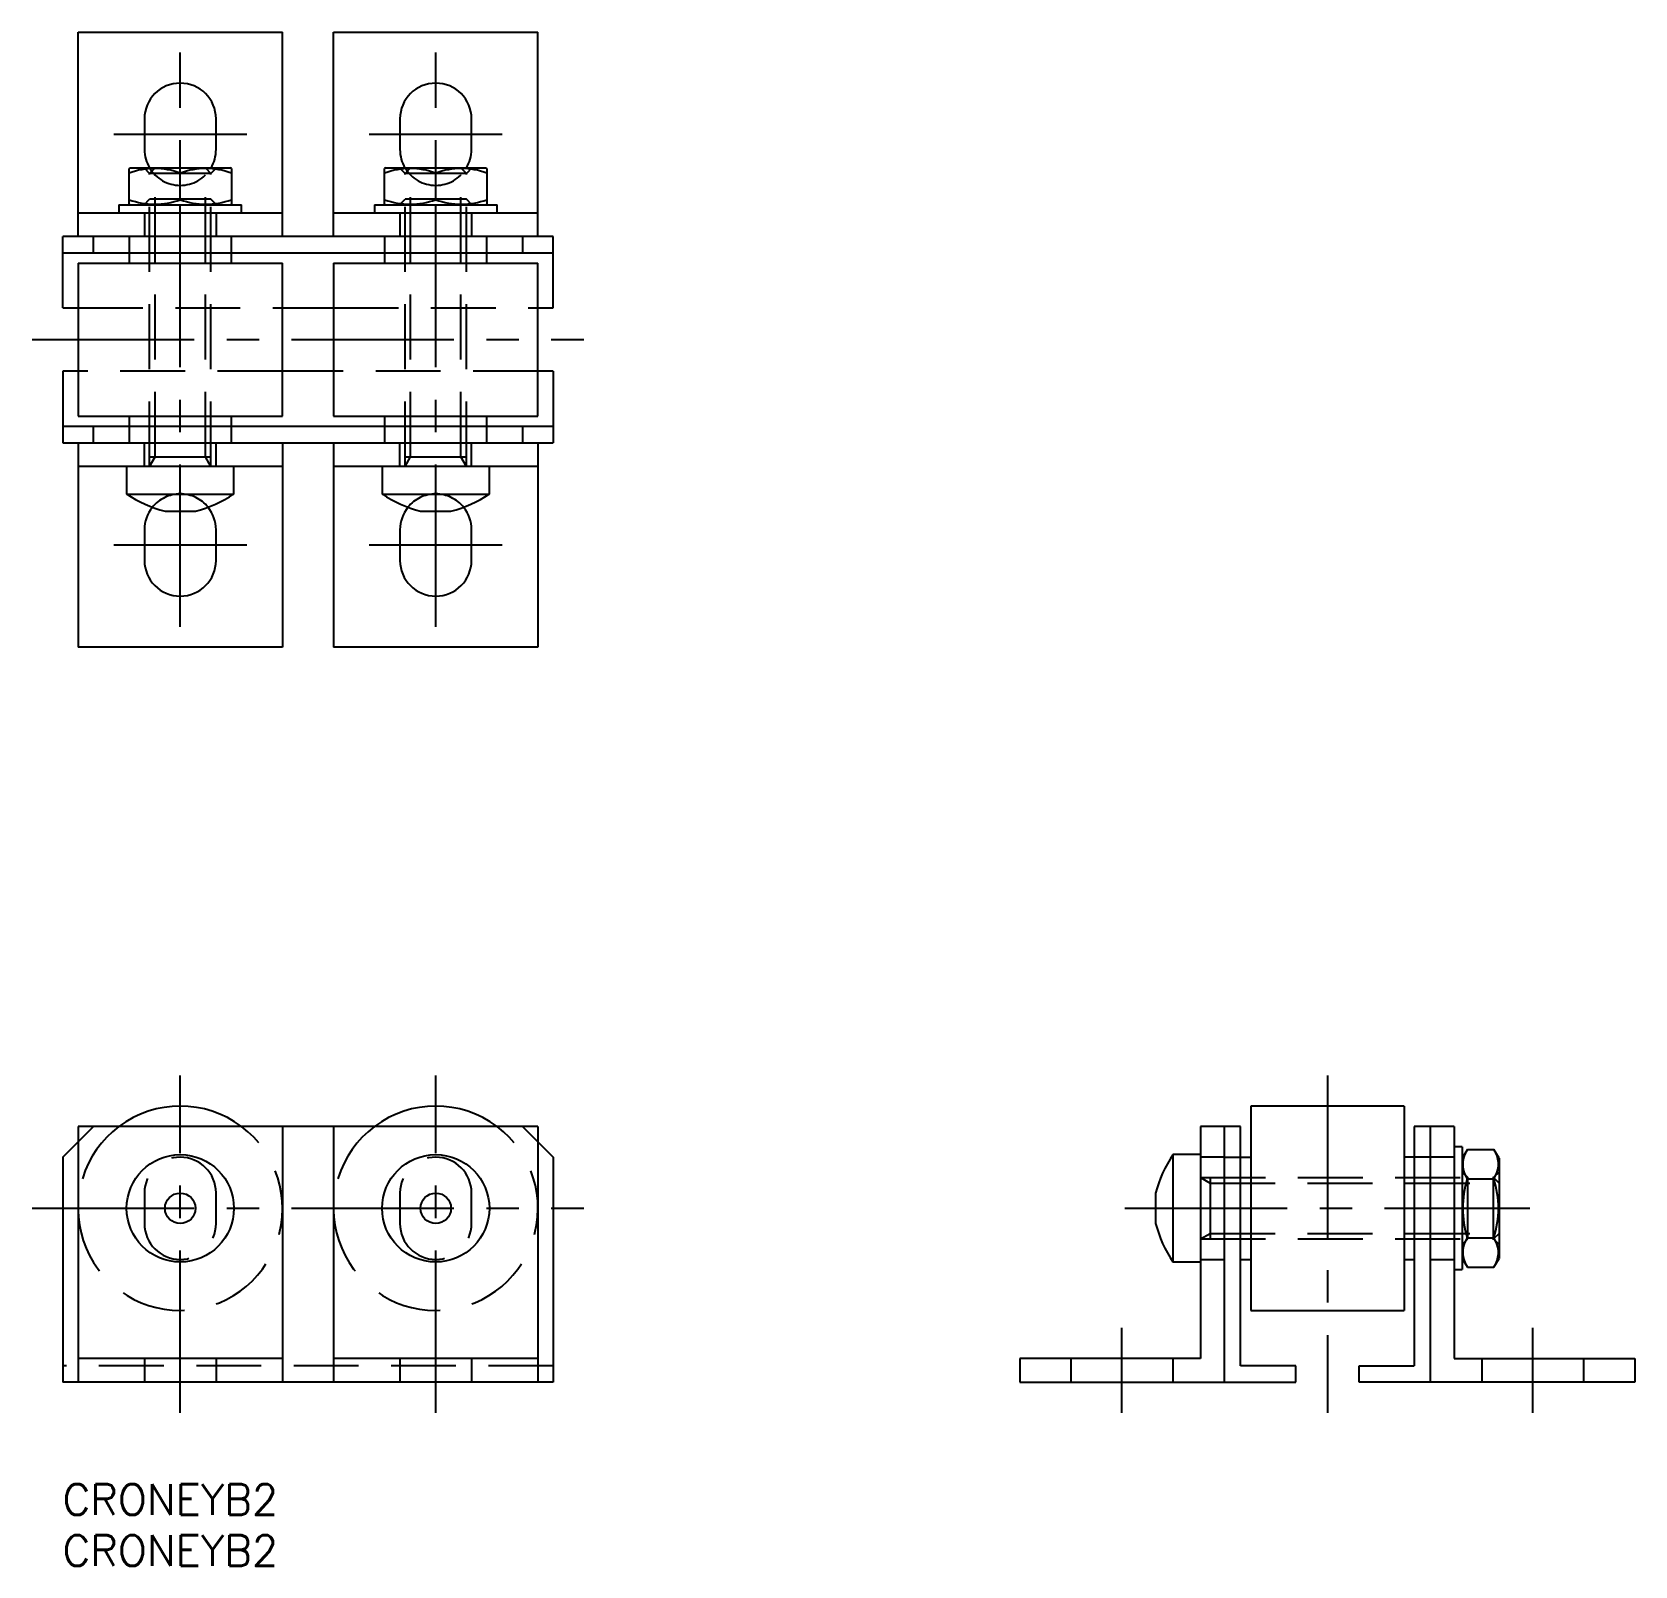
# Model space of a CAD drawing. Extents: x -3 to 154, y -8 to 142.
import ezdxf

# ---------------------------------------------------------------- set-up
doc = ezdxf.new("R2010")
doc.units = 0
doc.header["$LTSCALE"] = 0.5
doc.linetypes.add('CENTER', pattern=[50.8, 31.75, -6.35, 6.35, -6.35])
doc.linetypes.add('DASHED', pattern=[19.05, 12.7, -6.35])
for name, color, linetype in [('MSM_CENTER', 1, 'CENTER'), ('MSM_CONTINUOUS', 7, 'CONTINUOUS'), ('MSM_DASHED', 4, 'DASHED'), ('MSM_PART_NUMBER', 7, 'CONTINUOUS')]:
    doc.layers.add(name, color=color, linetype=linetype)
doc.styles.get("Standard").update_dxf_attribs({"font": 'txt.shx', "height": 3, "bigfont": 'bigfont.shx'})

# ---------------------------------------------------------------- blocks, each defined once
blk = doc.blocks.new('*U44')
at = {"layer": 'MSM_PART_NUMBER'}
blk.add_text('CRONEYB2', height=3, dxfattribs=at).set_placement((0, -3))
blk = doc.blocks.new('*U45')
at = {"layer": 'MSM_PART_NUMBER'}
blk.add_text('CRONEYB2', height=3, dxfattribs=at).set_placement((0, -8))

msp = doc.modelspace()

# ---------------------------------------------------------------- linework, layer by layer
at = {"layer": 'MSM_CENTER'}
for p, q in [((11.5, 83.91), (11.5, 140.11)), ((36.5, 83.91), (36.5, 140.11)), ((5, 132.11), (18, 132.11)), ((30, 132.11), (43, 132.11)), ((-3, 112.01), (51, 112.01)), ((18, 91.91), (5, 91.91)), ((43, 91.91), (30, 91.91)), ((11.5, 7), (11.5, 40)), ((36.5, 7), (36.5, 40)), ((123.74, 40), (123.74, 7)), ((-3, 27), (51, 27)), ((103.94, 27), (143.54, 27)), ((103.64, 7), (103.64, 15.3)), ((143.84, 7), (143.84, 15.3))]:
    msp.add_line(p, q, dxfattribs=at)
at = {"layer": 'MSM_CONTINUOUS'}
for p, q in [((1.5, 122.11), (1.5, 142.11)), ((1.5, 142.11), (21.5, 142.11)), ((21.5, 122.11), (21.5, 142.11)), ((26.5, 122.11), (26.5, 142.11)), ((26.5, 142.11), (46.5, 142.11)), ((46.5, 122.11), (46.5, 142.11)), ((8, 133.61), (8, 130.61)), ((15, 130.61), (15, 133.61)), ((33, 133.61), (33, 130.61)), ((40, 130.61), (40, 133.61)), ((6.6, 128.81), (6.5, 128.75)), ((6.5, 125.27), (6.5, 128.75)), ((6.6, 128.81), (16.4, 128.81)), ((16.5, 128.75), (16.4, 128.81)), ((16.5, 128.75), (16.5, 125.27)), ((31.6, 128.81), (31.5, 128.75)), ((31.5, 125.27), (31.5, 128.75)), ((31.6, 128.81), (41.4, 128.81)), ((41.5, 128.75), (41.4, 128.81)), ((41.5, 128.75), (41.5, 125.27)), ((11.5, 125.72), (11.5, 128.31)), ((36.5, 125.72), (36.5, 128.31)), ((1.5, 124.41), (21.5, 124.41)), ((5.5, 125.21), (5.5, 124.41)), ((5.5, 125.21), (17.5, 125.21)), ((6.5, 125.27), (6.6, 125.21)), ((16.4, 125.21), (16.5, 125.27)), ((17.5, 124.41), (17.5, 125.21)), ((26.5, 124.41), (46.5, 124.41)), ((30.5, 125.21), (30.5, 124.41)), ((30.5, 125.21), (42.5, 125.21)), ((31.5, 125.27), (31.6, 125.21)), ((41.4, 125.21), (41.5, 125.27)), ((42.5, 124.41), (42.5, 125.21)), ((0, 115.11), (0, 122.11)), ((48, 122.11), (0, 122.11)), ((3, 120.51), (3, 122.11)), ((45, 122.11), (45, 120.51)), ((48, 115.11), (48, 122.11)), ((0, 120.51), (48, 120.51)), ((1.5, 119.51), (1.5, 104.51)), ((1.5, 119.51), (21.5, 119.51)), ((6.5, 120.51), (6.5, 119.51)), ((16.5, 119.51), (16.5, 120.51)), ((21.5, 104.51), (21.5, 119.51)), ((26.5, 119.51), (26.5, 104.51)), ((26.5, 119.51), (46.5, 119.51)), ((31.5, 120.51), (31.5, 119.51)), ((41.5, 119.51), (41.5, 120.51)), ((46.5, 104.51), (46.5, 119.51)), ((0, 115.11), (1.5, 115.11)), ((21.5, 115.11), (26.5, 115.11)), ((46.5, 115.11), (48, 115.11)), ((0, 108.91), (0, 101.91)), ((1.5, 108.91), (0, 108.91)), ((26.5, 108.91), (21.5, 108.91)), ((48, 108.91), (46.5, 108.91)), ((48, 108.91), (48, 101.91)), ((1.5, 104.51), (21.5, 104.51)), ((6.5, 104.51), (6.5, 103.51)), ((16.5, 103.51), (16.5, 104.51)), ((26.5, 104.51), (46.5, 104.51)), ((31.5, 104.51), (31.5, 103.51)), ((41.5, 103.51), (41.5, 104.51)), ((48, 103.51), (0, 103.51)), ((3, 101.91), (3, 103.51)), ((45, 103.51), (45, 101.91)), ((0, 101.91), (48, 101.91)), ((1.5, 101.91), (1.5, 81.91)), ((21.5, 101.91), (21.5, 81.91)), ((26.5, 101.91), (26.5, 81.91)), ((46.5, 101.91), (46.5, 81.91)), ((21.5, 99.61), (1.5, 99.61)), ((6.25, 99.61), (6.25, 96.9)), ((16.75, 96.9), (16.75, 99.61)), ((46.5, 99.61), (26.5, 99.61)), ((31.25, 99.61), (31.25, 96.9)), ((41.75, 96.9), (41.75, 99.61)), ((6.25, 96.9), (16.75, 96.9)), ((31.25, 96.9), (41.75, 96.9)), ((10.01, 95.21), (12.99, 95.21)), ((35.01, 95.21), (37.99, 95.21)), ((8, 93.41), (8, 90.41)), ((15, 90.41), (15, 93.41)), ((33, 93.41), (33, 90.41)), ((40, 90.41), (40, 93.41)), ((21.5, 81.91), (1.5, 81.91)), ((46.5, 81.91), (26.5, 81.91)), ((116.24, 37), (116.24, 17)), ((131.24, 37), (116.24, 37)), ((131.24, 37), (131.24, 17)), ((1.5, 35), (1.5, 10)), ((46.5, 35), (1.5, 35)), ((21.5, 35), (21.5, 10)), ((26.5, 35), (26.5, 10)), ((46.5, 35), (46.5, 10)), ((115.24, 35), (111.34, 35)), ((111.34, 35), (111.34, 12.3)), ((113.64, 35), (113.64, 10)), ((115.24, 11.6), (115.24, 35)), ((132.24, 35), (132.24, 11.6)), ((136.14, 35), (132.24, 35)), ((133.84, 10), (133.84, 35)), ((136.14, 35), (136.14, 12.3)), ((0, 32), (1.5, 33.5)), ((46.5, 33.5), (48, 32)), ((136.94, 33), (136.14, 33)), ((136.94, 33), (136.94, 21)), ((0, 32), (0, 10)), ((48, 32), (48, 10)), ((108.63, 32.25), (108.63, 21.75)), ((111.34, 32.25), (108.63, 32.25)), ((113.64, 32), (116.24, 32)), ((133.84, 32), (131.24, 32)), ((137.44, 32.77), (136.94, 31.9)), ((137.44, 32.77), (140.03, 32.77)), ((140.54, 31.9), (140.03, 32.77)), ((140.54, 31.9), (140.54, 22.1)), ((137.44, 29.89), (140.03, 29.89)), ((106.94, 28.49), (106.94, 25.51)), ((137.44, 24.11), (140.03, 24.11)), ((115.24, 22), (116.24, 22)), ((131.24, 22), (132.24, 22)), ((136.94, 22.1), (137.44, 21.23)), ((140.03, 21.23), (140.54, 22.1)), ((108.63, 21.75), (111.34, 21.75)), ((136.14, 21), (136.94, 21)), ((137.44, 21.23), (140.03, 21.23)), ((116.24, 17), (131.24, 17)), ((21.5, 12.3), (1.5, 12.3)), ((46.5, 12.3), (26.5, 12.3)), ((111.34, 12.3), (93.64, 12.3)), ((93.64, 12.3), (93.64, 10)), ((120.64, 11.6), (115.24, 11.6)), ((120.64, 10), (120.64, 11.6)), ((126.84, 11.6), (132.24, 11.6)), ((126.84, 10), (126.84, 11.6)), ((136.14, 12.3), (153.84, 12.3)), ((153.84, 12.3), (153.84, 10)), ((48, 10), (0, 10)), ((93.64, 10), (120.64, 10)), ((153.84, 10), (126.84, 10))]:
    msp.add_line(p, q, dxfattribs=at)
for centre, radius in [((11.5, 27), 5.25), ((36.5, 27), 5.25), ((11.5, 27), 1.49), ((36.5, 27), 1.49)]:
    msp.add_circle(centre, radius, dxfattribs=at)
for centre, radius, start, end in [((11.5, 133.61), 3.5, 0, 180), ((36.5, 133.61), 3.5, 0, 180), ((11.5, 130.61), 3.5, 180, 210.9497), ((11.5, 130.61), 3.5, 329.0503, 0), ((36.5, 130.61), 3.5, 180, 210.9497), ((36.5, 130.61), 3.5, 329.0503, 0), ((9, 121.38), 7.37, 70.1592, 109.8408), ((14, 121.38), 7.37, 70.1592, 109.8408), ((34, 121.38), 7.37, 70.1592, 109.8408), ((39, 121.38), 7.37, 70.1592, 109.8408), ((9, 132.64), 7.37, 250.1592, 289.8408), ((14, 132.64), 7.37, 250.1592, 289.8408), ((34, 132.64), 7.37, 250.1592, 289.8408), ((39, 132.64), 7.37, 250.1592, 289.8408), ((13.04, 106.95), 12.12, 235.9445, 255.5214), ((9.96, 106.95), 12.12, 284.4786, 304.0555), ((38.04, 106.95), 12.12, 235.9445, 255.5214), ((34.96, 106.95), 12.12, 284.4786, 304.0555), ((11.5, 93.41), 3.5, 141.2477, 180), ((11.5, 93.41), 3.5, 0, 38.7523), ((36.5, 93.41), 3.5, 141.2477, 180), ((36.5, 93.41), 3.5, 0, 38.7523), ((11.5, 90.41), 3.5, 180, 0), ((36.5, 90.41), 3.5, 180, 0), ((11.5, 27), 10, 53.1301, 126.8699), ((36.5, 27), 10, 53.1301, 126.8699), ((118.67, 25.46), 12.12, 145.9445, 165.5214), ((139.55, 31.33), 2.56, 154.3574, 214.3573), ((137.92, 31.33), 2.56, 325.6427, 25.6426), ((146.6, 27), 9.61, 162.5124, 197.4876), ((130.87, 27), 9.61, 342.5124, 17.4876), ((118.67, 28.54), 12.12, 194.4786, 214.0555), ((139.55, 22.67), 2.56, 145.6427, 205.6426), ((137.92, 22.67), 2.56, 334.3574, 34.3573)]:
    msp.add_arc(centre, radius, start, end, dxfattribs=at)
at = {"layer": 'MSM_DASHED'}
for p, q in [((7.96, 128.81), (8.5, 128.27)), ((9.04, 128.81), (8.5, 128.27)), ((9.04, 100.55), (9.04, 128.81)), ((13.96, 128.81), (14.5, 128.27)), ((13.96, 100.55), (13.96, 128.81)), ((15.04, 128.81), (14.5, 128.27)), ((32.96, 128.81), (33.5, 128.27)), ((34.04, 128.81), (33.5, 128.27)), ((34.04, 100.55), (34.04, 128.81)), ((38.96, 100.55), (38.96, 128.81)), ((38.96, 128.81), (39.5, 128.27)), ((40.04, 128.81), (39.5, 128.27)), ((14.5, 128.27), (8.5, 128.27)), ((8.5, 99.61), (8.5, 128.27)), ((14.5, 99.61), (14.5, 128.27)), ((33.5, 99.61), (33.5, 128.27)), ((39.5, 128.27), (33.5, 128.27)), ((39.5, 99.61), (39.5, 128.27)), ((7.96, 125.21), (8.5, 125.75)), ((14.5, 125.75), (8.5, 125.75)), ((15.04, 125.21), (14.5, 125.75)), ((32.96, 125.21), (33.5, 125.75)), ((39.5, 125.75), (33.5, 125.75)), ((40.04, 125.21), (39.5, 125.75)), ((8, 124.41), (8, 122.11)), ((15, 124.41), (15, 122.11)), ((33, 124.41), (33, 122.11)), ((40, 124.41), (40, 122.11)), ((6.5, 122.11), (6.5, 120.51)), ((16.5, 120.51), (16.5, 122.11)), ((31.5, 122.11), (31.5, 120.51)), ((41.5, 120.51), (41.5, 122.11)), ((1.5, 115.11), (21.5, 115.11)), ((26.5, 115.11), (46.5, 115.11)), ((21.5, 108.91), (1.5, 108.91)), ((46.5, 108.91), (26.5, 108.91)), ((6.5, 103.51), (6.5, 101.91)), ((16.5, 101.91), (16.5, 103.51)), ((31.5, 103.51), (31.5, 101.91)), ((41.5, 101.91), (41.5, 103.51)), ((8, 99.61), (8, 101.91)), ((8.5, 100.55), (14.5, 100.55)), ((8.5, 99.61), (9.04, 100.55)), ((14.5, 99.61), (13.96, 100.55)), ((15, 99.61), (15, 101.91)), ((33, 99.61), (33, 101.91)), ((33.5, 99.61), (34.04, 100.55)), ((33.5, 100.55), (39.5, 100.55)), ((39.5, 99.61), (38.96, 100.55)), ((40, 99.61), (40, 101.91)), ((1.5, 33.5), (3, 35)), ((45, 35), (46.5, 33.5)), ((113.64, 32), (111.34, 32)), ((136.14, 32), (133.84, 32)), ((111.34, 30), (140, 30)), ((111.34, 30), (112.27, 29.46)), ((112.27, 30), (112.27, 24)), ((136.94, 30.54), (137.48, 30)), ((137.48, 24), (137.48, 30)), ((140.54, 30.54), (140, 30)), ((140, 24), (140, 30)), ((140.54, 29.46), (140, 30)), ((8, 28.5), (8, 25.5)), ((15, 25.5), (15, 28.5)), ((33, 28.5), (33, 25.5)), ((40, 25.5), (40, 28.5)), ((112.27, 29.46), (140.54, 29.46)), ((111.34, 24), (112.27, 24.54)), ((111.34, 24), (140, 24)), ((112.27, 24.54), (140.54, 24.54)), ((136.94, 23.46), (137.48, 24)), ((140.54, 24.54), (140, 24)), ((140.54, 23.46), (140, 24)), ((111.34, 22), (113.64, 22)), ((133.84, 22), (136.14, 22)), ((48, 11.6), (0, 11.6)), ((8, 12.3), (8, 10)), ((15, 12.3), (15, 10)), ((33, 12.3), (33, 10)), ((40, 12.3), (40, 10)), ((98.64, 12.3), (98.64, 10)), ((108.64, 10), (108.64, 12.3)), ((138.84, 12.3), (138.84, 10)), ((148.84, 10), (148.84, 12.3))]:
    msp.add_line(p, q, dxfattribs=at)
for centre, radius, start, end in [((11.5, 130.61), 3.5, 210.9497, 329.0503), ((36.5, 130.61), 3.5, 210.9497, 329.0503), ((11.5, 93.41), 3.5, 38.7523, 141.2477), ((36.5, 93.41), 3.5, 38.7523, 141.2477), ((11.5, 27), 10, 126.8699, 53.1301), ((36.5, 27), 10, 126.8699, 53.1301), ((11.5, 28.5), 3.5, 0, 180), ((36.5, 28.5), 3.5, 0, 180), ((11.5, 25.5), 3.5, 180, 0), ((36.5, 25.5), 3.5, 180, 0)]:
    msp.add_arc(centre, radius, start, end, dxfattribs=at)

# ---------------------------------------------------------------- block references
at = {"layer": 'MSM_CONTINUOUS'}
for name in ['*U44', '*U45']:
    msp.add_blockref(name, (0, 0), dxfattribs=at)

doc.saveas('drawing.dxf')
